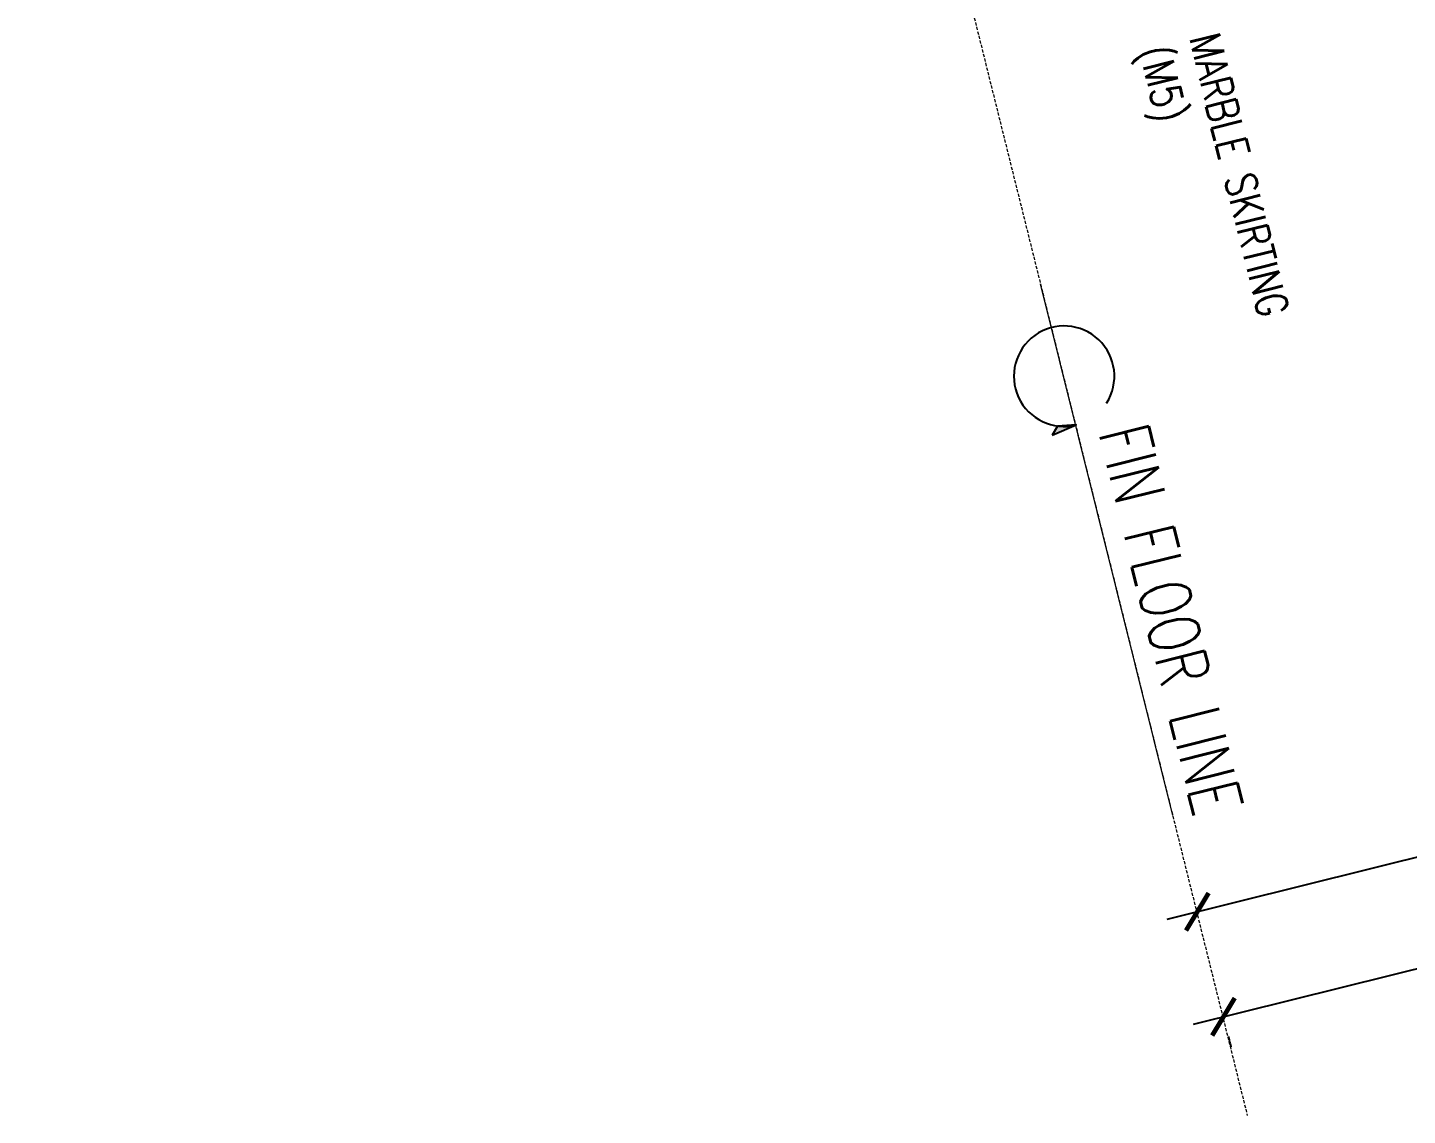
# Model space of a CAD drawing. Header units: inches. Extents: x 122939 to 389145, y 29603 to 574065.
# Drawn here: x 329758 to 331985, y 488077 to 489832 of the extents above; entities that cross this region are included whole.
import ezdxf

# ---------------------------------------------------------------- set-up
doc = ezdxf.new("R2010")
doc.units = ezdxf.units.IN
doc.header["$MEASUREMENT"] = 0
for name, pattern in [('DASHED', [0.75, 0.5, -0.25]), ('HIDDEN', [0.375, 0.25, -0.125]), ('HIDDEN2', [0.1875, 0.125, -0.0625])]:
    doc.linetypes.add(name, pattern=pattern)
for name, color, linetype in [('A-DIM', 9, 'Continuous'), ('A-Hidden', 8, 'HIDDEN'), ('Layer1', 1, 'Continuous'), ('Layer7', 8, 'Continuous')]:
    doc.layers.add(name, color=color, linetype=linetype)
doc.layers.add('A-WALL-TILE', color=8, linetype='Continuous', lineweight=9)
doc.layers.add('ID-NOTES', color=3, linetype='Continuous', lineweight=0)
doc.styles.add('grid_250', font='romans.shx', dxfattribs={"width": 0.75, "height": 0.75})
doc.styles.add('ID-ROMANS', font='romans.shx', dxfattribs={"width": 0.8})
doc.styles.add('ZZ-Dim All', font='romans.shx', dxfattribs={"width": 0.8})
doc.dimstyles.new('DIM-100', dxfattribs={"dimscale": 50, "dimtxt": 1.25, "dimasz": 1, "dimexe": 1, "dimexo": 1, "dimgap": 0.6, "dimtad": 1, "dimdec": 0, "dimrnd": 5, "dimdsep": 46, "dimtxsty": 'ZZ-Dim All', "dimblk1": 'ARCHTICK', "dimblk2": 'ARCHTICK', "dimsah": 1, "dimcen": 1, "dimdle": 1, "dimclrd": 256, "dimclre": 8, "dimclrt": 256, "dimazin": 2, "dimtfac": 1, "dimtdec": 0, "dimtix": 1, "dimtmove": 2, "dimatfit": 2, "dimfxl": 0.1, "dimtolj": 1, "dimtzin": 0, "dimlwd": -1, "dimlwe": -1, "dimarcsym": 0})

# ---------------------------------------------------------------- blocks, each defined once
blk = doc.blocks.new('_ARCHTICK')
at = {"color": 0, "linetype": 'ByBlock', "const_width": 0.15}
blk.add_lwpolyline([(-0.5, -0.5), (0.5, 0.5)], dxfattribs=at)
blk = doc.blocks.new('*D252')
at = {"layer": 'A-DIM', "color": 8, "linetype": 'HIDDEN2', "transparency": 16777216}
blk.add_line((334663, 488995), (334613.3, 489195), dxfattribs=at)
at = {"layer": 'A-DIM', "transparency": 16777216}
blk.add_line((331597.6, 488393.2), (334673.8, 489158.5), dxfattribs=at)
at = {"layer": 'Defpoints', "color": 0, "transparency": 16777216}
for p in [(334625.3, 489146.4), (334675.1, 488946.5, 0), (331646.1, 488405.2)]:
    blk.add_point(p, dxfattribs=at)
at = {"layer": 'A-DIM', "transparency": 16777216, "xscale": 49.99999999999999, "yscale": 49.99999999999999, "zscale": 49.99999999999999}
for p, rotation in [((334625.3, 489146.4), 13.9714232829857), ((331646.1, 488405.2), 193.9714232829857)]:
    blk.add_blockref('_ARCHTICK', p, dxfattribs=dict(at, rotation=rotation))
at = {"layer": 'A-DIM', "color": 3, "transparency": 16777216, "insert": (333120.9, 488835.3), "char_height": 62.5, "attachment_point": 5, "rotation": 13.9714, "style": 'ZZ-Dim All'}
blk.add_mtext('\\A1;3070', dxfattribs=at)
blk = doc.blocks.new('*D251')
at = {"layer": 'A-DIM', "color": 8, "linetype": 'HIDDEN2', "transparency": 16777216}
for p, q in [((335215.3, 488970.4), (335169.8, 489153.4)), ((331696.2, 488204.1), (331700.4, 488187.2))]:
    blk.add_line(p, q, dxfattribs=at)
at = {"layer": 'A-DIM', "transparency": 16777216}
blk.add_line((331639.8, 488223.6), (335230.3, 489116.9), dxfattribs=at)
at = {"layer": 'Defpoints', "color": 0, "transparency": 16777216}
for p in [(335181.8, 489104.9), (335227.4, 488921.9, 0), (331684.1, 488252.6, 0)]:
    blk.add_point(p, dxfattribs=at)
at = {"layer": 'A-DIM', "transparency": 16777216, "xscale": 49.99999999999999, "yscale": 49.99999999999999, "zscale": 49.99999999999999}
for p, rotation in [((335181.8, 489104.9), 13.9714232829857), ((331688.3, 488235.7), 193.9714232829857)]:
    blk.add_blockref('_ARCHTICK', p, dxfattribs=dict(at, rotation=rotation))
at = {"layer": 'A-DIM', "color": 3, "transparency": 16777216, "insert": (333420.3, 488729.7), "char_height": 62.5, "attachment_point": 5, "rotation": 13.9714, "style": 'ZZ-Dim All'}
blk.add_mtext('\\A1;3600', dxfattribs=at)

msp = doc.modelspace()

# ---------------------------------------------------------------- hatches: boundary and pattern name
at = {"layer": 'Layer1'}
msp.add_hatch(color=256, dxfattribs=at).paths.add_polyline_path([(331412.013, 489174.444), (331450.706, 489190.776), (331420.147, 489189.123)])

# ---------------------------------------------------------------- linework, layer by layer
at = {"layer": 'A-Hidden', "linetype": 'DASHED', "lineweight": 0, "ltscale": 10}
msp.add_line((329757.742, 495990.518, 0), (331726.728, 488076.536, 0), dxfattribs=at)
at = {"layer": 'A-WALL-TILE', "color": 8}
msp.add_line((331606.342, 488560.375, -0.002), (331392.779, 489418.753, -0.002), dxfattribs=at)
at = {"layer": 'Layer1', "elevation": 536.927}
msp.add_lwpolyline([(331412.013, 489174.444), (331450.706, 489190.776), (331420.147, 489189.123)], close=True, dxfattribs=at)
at = {"layer": 'Layer7'}
msp.add_arc((331431.126, 489269.471, 187.926), 81.094, 327.461395, 283.971423, dxfattribs=at)

# ---------------------------------------------------------------- texts
at = {"layer": 'ID-NOTES', "style": 'grid_250', "width": 0.75}
msp.add_text('FIN FLOOR LINE', height=81.25, rotation=283.971423, dxfattribs=at).set_placement((331486.384, 489179.17, 187.926))
at = {"layer": 'ID-NOTES', "insert": (331681.353, 489827.824, 0), "char_height": 50, "width": 1075.05767, "attachment_point": 1, "rotation": 283.971423, "style": 'ID-ROMANS'}
msp.add_mtext('MARBLE SKIRTING\\P(M5)', dxfattribs=at)

# ---------------------------------------------------------------- dimensions: what is measured, and where the dimension line sits
at = {"layer": 'A-DIM'}
for base, p1, p2, picture, middle in [((334625.326, 489146.443, 0), (331646.148, 488405.228, 0), (334675.068, 488946.515, 0.001), '*D252', (333120.949, 488835.274, 0)), ((335181.826, 489104.876, 0), (331684.119, 488252.614, 0.002), (335227.359, 488921.863, 0.001), '*D251', (333420.288, 488729.726, 0))]:
    dim = msp.add_linear_dim(base=base, p1=p1, p2=p2, angle=13.971423, dimstyle='DIM-100', override={"dimclrt": 3}, dxfattribs=at)
    dim.commit()
    dim.dimension.update_dxf_attribs({"geometry": picture, "text_midpoint": middle})

doc.saveas('drawing.dxf')
